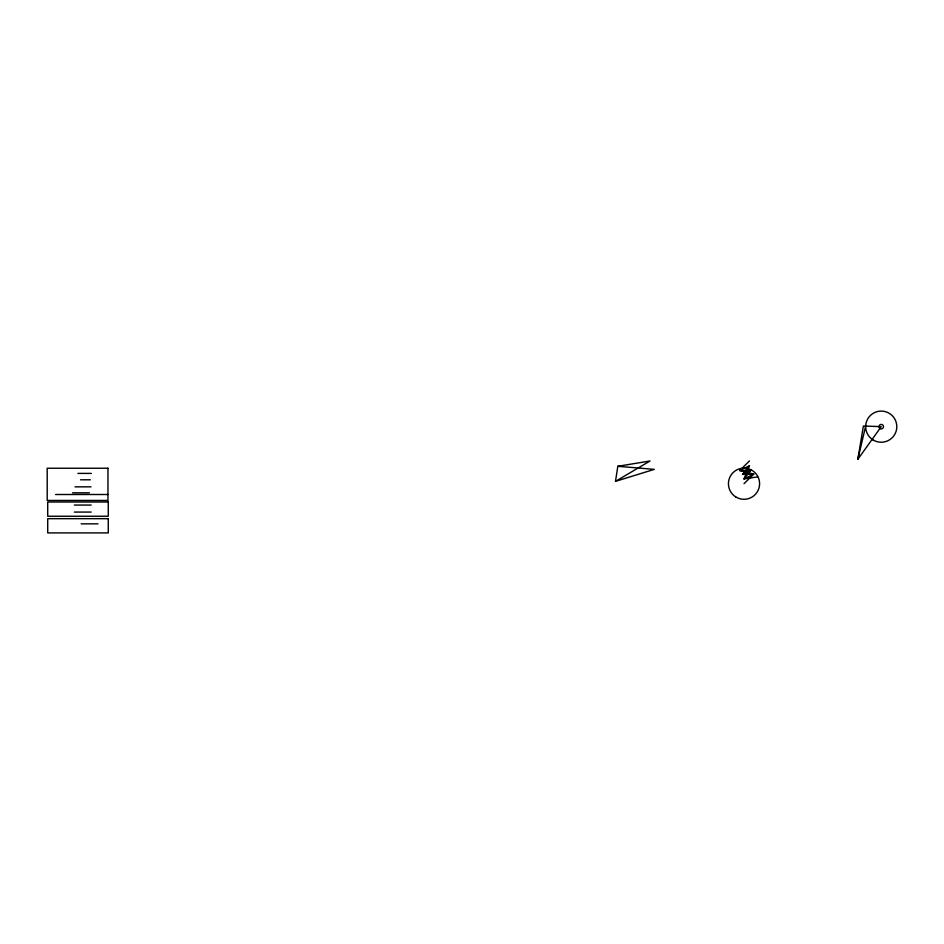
<?xml version="1.0" encoding="UTF-8"?>
<svg xmlns="http://www.w3.org/2000/svg" width="944" height="944" viewBox="0 0 944 944"><rect width="100%" height="100%" fill="white"/><g stroke="black" fill="none" stroke-linecap="round" stroke-linejoin="round"><path stroke-width="1.42" d="M615.488 481.369L617.824 466.301L650.027 460.979L615.488 481.369L654.322 469.357L617.824 466.301M857.836 459.303L863.394 426.004L881.224 426.664L857.836 459.303L865.66 426.086M749.442 465.758L744.002 478.938L757.654 476.885M749.465 460.943L739.695 470.56L750.964 470.254L744.002 478.938L753.784 474.1L742.515 474.407L749.477 465.722L739.695 470.56L753.784 474.1L744.014 483.706M742.515 474.407L750.964 470.254M77.904 473.404L91.344 473.404M80.57 479.8L90.329 479.8M75.048 486.844L90.978 486.844M72.57 492.827L89.409 492.827M55.566 494.503L107.923 494.503M74.34 505.064L91.179 505.064M74.34 512.073L91.179 512.073M81.149 523.849L97.999 523.849M107.958 468.236L47.2 468.236L47.2 500.45L107.958 500.45L107.958 468.236M108.265 502.007L47.719 502.007L47.719 516.25L108.265 516.25L108.265 502.007M108.265 518.669L47.719 518.669L47.719 532.912L108.265 532.912L108.265 518.669M872.94 439.857A15.588 15.588 0 0 0 896.8 427.243A15.588 15.588 0 0 0 873.943 412.894A15.588 15.588 0 0 0 872.94 439.857M880.103 428.623A2.254 2.254 0 0 0 883.49 426.664A2.254 2.254 0 0 0 880.103 424.706A2.254 2.254 0 0 0 880.103 428.623M735.73 496.91A15.588 15.588 0 0 0 759.59 484.284A15.588 15.588 0 0 0 736.721 469.935A15.588 15.588 0 0 0 735.73 496.91"/></g></svg>
